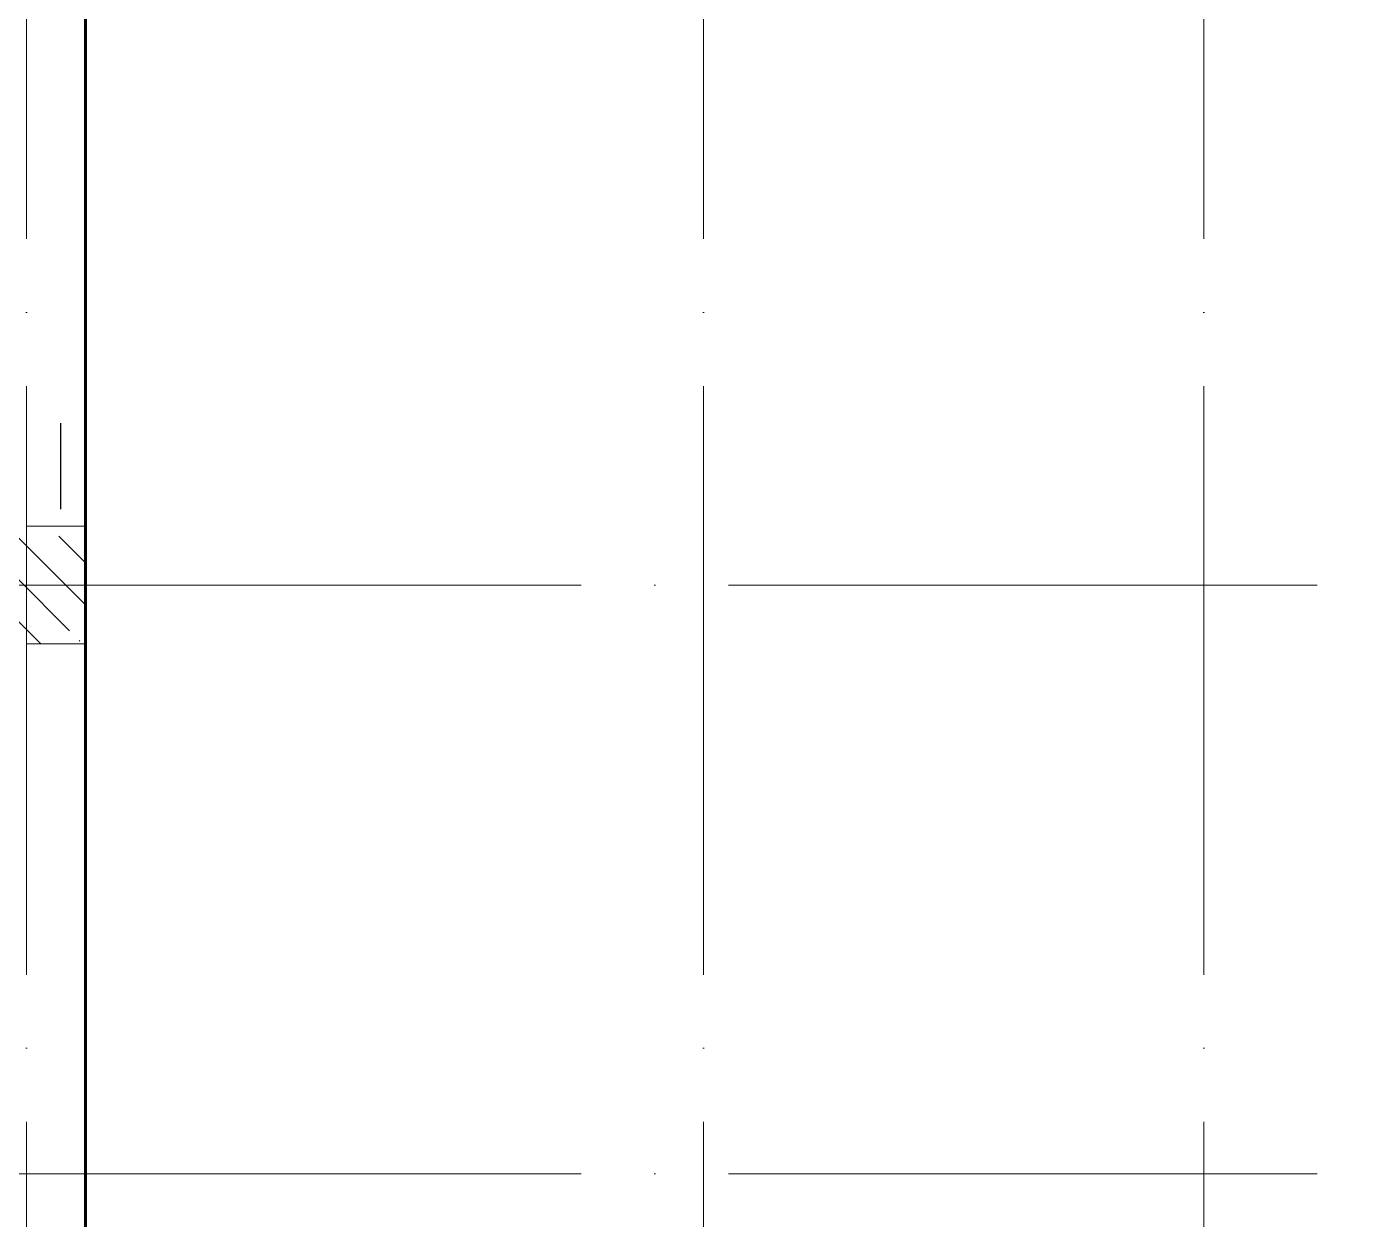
# Model space of a CAD drawing. Header units: millimetres. Extents: x -592259 to 288321, y -552984 to 293768.
# Drawn here: x 105853 to 110378, y -215186 to -211133 of the extents above; entities that cross this region are included whole.
import ezdxf

# ---------------------------------------------------------------- set-up
doc = ezdxf.new("R2010")
doc.units = ezdxf.units.MM
doc.linetypes.add('ADSK_Линия сетки', pattern=[2500, 2000, -250, 0, -250])
for name, color, linetype, lineweight in [('4.7) Штук. 5 вып 3.7Шт', 6, 'Continuous', 30), ('6.2) Шпаклевка 6 вып.', 3, 'Continuous', 60), ('S-COLS-____-MCUT', 250, 'Continuous', 25), ('S-COLS-____-OTLN', 250, 'Continuous', 9), ('S-GRID-____-OTLN', 250, 'Continuous', 9)]:
    doc.layers.add(name, color=color, linetype=linetype, lineweight=lineweight)

msp = doc.modelspace()

# ---------------------------------------------------------------- hatches: boundary and pattern name
at = {"layer": 'S-COLS-____-OTLN', "lineweight": 5}
h = msp.add_hatch(dxfattribs=at)
h.set_pattern_fill('FP_19', color=256, style=0, pattern_type=2)
h.set_pattern_definition([(135, (28052.9, -258555.93), (-142.5612, -142.5612), []), (135, (28195.47, -258555.93), (-142.5612, -142.5612), [252.016, -50.403, 3.353, -47.05])])
h.paths.add_polyline_path([(105742.9101, -213230.9286), (106052.9057, -213230.9286), (106052.9057, -212830.9286), (105652.9057, -212830.9286), (105652.9057, -213230.9286)])

# ---------------------------------------------------------------- linework, layer by layer
at = {"layer": '4.7) Штук. 5 вып 3.7Шт'}
msp.add_lwpolyline([(106052.9057, -218380.9286), (136752.9057, -218380.9286), (136752.9057, -200230.928), (106052.9057, -200230.928)], close=True, dxfattribs=at)
at = {"layer": '4.7) Штук. 5 вып 3.7Шт', "color": 30, "true_color": 0xf26722}
msp.add_lwpolyline([(105968.7229, -212772.342), (105968.7229, -212480.8807)], dxfattribs=at)
at = {"layer": '6.2) Шпаклевка 6 вып.'}
msp.add_lwpolyline([(106052.9057, -218380.9286), (136752.9057, -218380.9286), (136752.9057, -200230.928), (106052.9057, -200230.928)], close=True, dxfattribs=at)
at = {"layer": 'S-COLS-____-MCUT', "lineweight": 5}
for p, q in [((106052.9057, -212830.9286), (105852.8838, -212830.9286)), ((106052.9057, -213230.9286), (106052.9057, -212830.9286)), ((105852.8838, -213230.9286), (106052.9057, -213230.9286))]:
    msp.add_line(p, q, dxfattribs=at)
at = {"layer": 'S-GRID-____-OTLN', "linetype": 'ADSK_Линия сетки'}
for p, q in [((105852.9057, -197353.9241), (105852.9057, -262294.7685)), ((108152.9057, -197353.9241), (108152.9057, -262294.7685)), ((109852.9057, -197353.9241), (109852.9057, -262294.7685)), ((93236.8325, -213030.9286), (184510.8783, -213030.9286)), ((93236.8325, -215030.9286), (184856.9445, -215030.9286))]:
    msp.add_line(p, q, dxfattribs=at)

doc.saveas('drawing.dxf')
